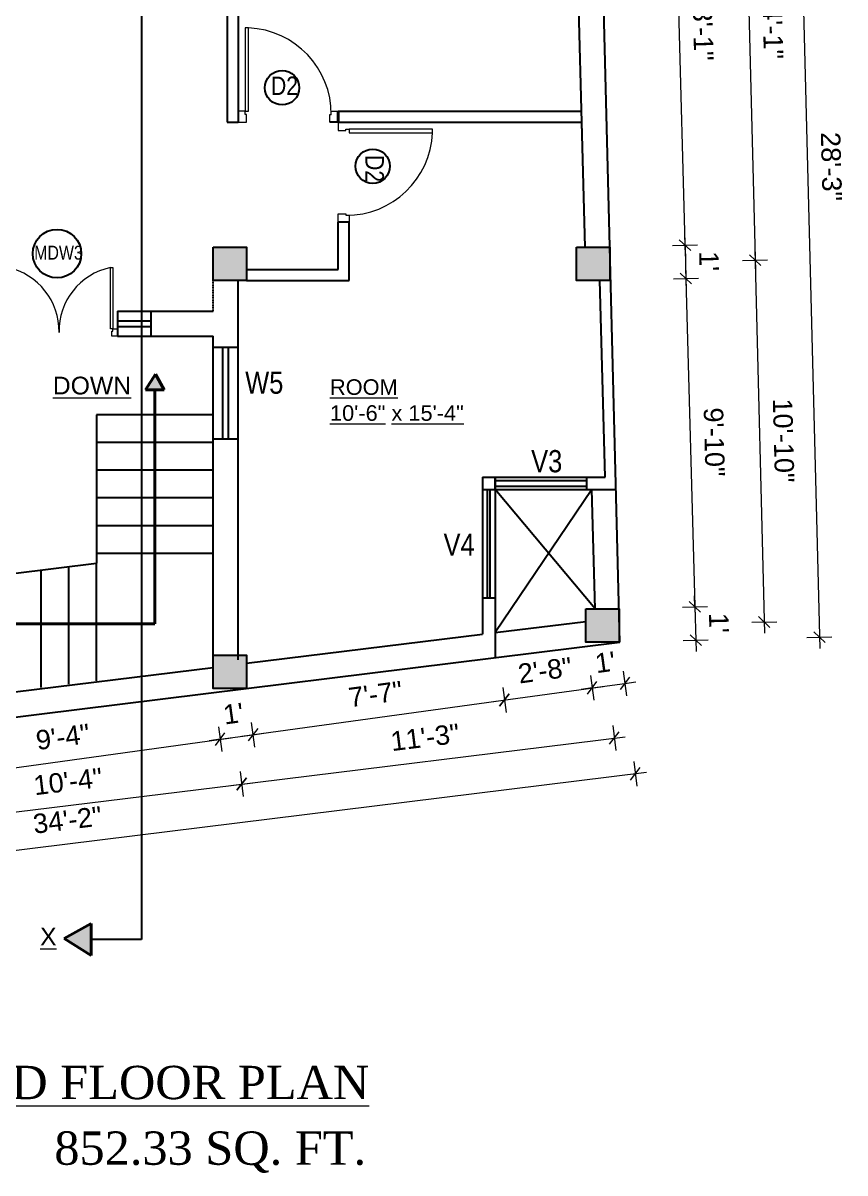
# Model space of a CAD drawing. Header units: inches. Extents: x -111 to 45239, y -6849 to 1261.
# Drawn here: x 44942.8 to 45238.8, y -4610.8 to -4196.7 of the extents above; entities that cross this region are included whole.
import ezdxf

# ---------------------------------------------------------------- set-up
doc = ezdxf.new("R2010")
doc.units = ezdxf.units.IN
doc.header["$LTSCALE"] = 0.5
doc.header["$MEASUREMENT"] = 0
doc.header["$PDMODE"] = 66
doc.linetypes.add('DASH', pattern=[0.35, 0.25, -0.1])
for name, color, linetype, lineweight in [('A_Title Text', 105, 'Continuous', 60), ('door', 202, 'Continuous', 5), ('TEXT', 220, 'Continuous', 9), ('Text 0.200', 122, 'Continuous', 20), ('Toilet', 7, 'Continuous', 25), ('wall', 20, 'Continuous', 40)]:
    doc.layers.add(name, color=color, linetype=linetype, lineweight=lineweight)
doc.styles.add('arial', font='arial.ttf')
doc.styles.add('ordinary', font='ARIALN.TTF')
doc.styles.get("Standard").update_dxf_attribs({"font": 'arial.ttf'})
doc.dimstyles.new('Sudeep', dxfattribs={"dimtxt": 6, "dimasz": 4, "dimexe": 4.5, "dimexo": 4.5, "dimgap": 5, "dimtad": 1, "dimdec": 0, "dimlunit": 4, "dimtxsty": 'arial', "dimblk": 'OBLIQUE', "dimcen": 250, "dimdle": 4, "dimclrd": 86, "dimclre": 5, "dimclrt": 1, "dimadec": 0, "dimazin": 0, "dimtfac": 1, "dimtdec": 0, "dimtix": 1, "dimtmove": 1, "dimatfit": 3, "dimldrblk": 'OBLIQUE', "dimfxl": 4.5, "dimfxlon": 1, "dimfrac": 2, "dimlwd": 15, "dimlwe": 13, "dimarcsym": 0})

# ---------------------------------------------------------------- blocks, each defined once
blk = doc.blocks.new('_Oblique')
at = {"color": 0, "linetype": 'ByBlock', "lineweight": -2}
blk.add_line((-0.5, -0.5), (0.5, 0.5), dxfattribs=at)
blk = doc.blocks.new('*D1335')
at = {"layer": 'A_Title Text', "color": 5, "lineweight": 13, "transparency": 16777216}
for p, q in [((45013.21, -4450.16), (45014.44, -4459.07)), ((44902.23, -4465.48), (44903.46, -4474.4))]:
    blk.add_line(p, q, dxfattribs=at)
at = {"layer": 'A_Title Text', "color": 86, "lineweight": 15, "transparency": 16777216}
blk.add_line((44898.88, -4470.49), (45017.79, -4454.07), dxfattribs=at)
at = {"layer": 'Defpoints', "color": 0, "transparency": 16777216}
for p in [(45011.3, -4436.32), (44900.3, -4451.52), (45013.82, -4454.62)]:
    blk.add_point(p, dxfattribs=at)
at = {"layer": 'A_Title Text', "color": 86, "lineweight": 15, "transparency": 16777216, "xscale": 4, "yscale": 4, "zscale": 4}
for p, rotation in [((45013.82, -4454.62), 7.861618189206369), ((44902.84, -4469.94), 187.8616181892064)]:
    blk.add_blockref('_Oblique', p, dxfattribs=dict(at, rotation=rotation))
at = {"layer": 'A_Title Text', "color": 1, "transparency": 16777216, "insert": (44957.16, -4453.79), "char_height": 7, "attachment_point": 5, "rotation": 7.8616, "style": 'arial'}
blk.add_mtext('9\'-4"', dxfattribs=at)
blk = doc.blocks.new('*D1336')
at = {"layer": 'A_Title Text', "color": 5, "lineweight": 13, "transparency": 16777216}
for p, q in [((45013.21, -4450.16), (45014.44, -4459.07)), ((45024.98, -4448.53), (45026.21, -4457.45))]:
    blk.add_line(p, q, dxfattribs=at)
at = {"layer": 'A_Title Text', "color": 86, "lineweight": 15, "transparency": 16777216}
for p, q in [((45013.82, -4454.62), (45009.86, -4455.16)), ((45013.82, -4454.62), (45025.6, -4452.99)), ((45025.6, -4452.99), (45029.56, -4452.44))]:
    blk.add_line(p, q, dxfattribs=at)
at = {"layer": 'Defpoints', "color": 0, "transparency": 16777216}
for p in [(45011.3, -4436.32), (45023.3, -4436.32), (45025.6, -4452.99)]:
    blk.add_point(p, dxfattribs=at)
at = {"layer": 'A_Title Text', "color": 86, "lineweight": 15, "transparency": 16777216, "xscale": 4, "yscale": 4, "zscale": 4}
for p, rotation in [((45025.6, -4452.99), 187.8616181892064), ((45013.82, -4454.62), 7.861618189206405)]:
    blk.add_blockref('_Oblique', p, dxfattribs=dict(at, rotation=rotation))
at = {"layer": 'A_Title Text', "color": 1, "transparency": 16777216, "insert": (45018.55, -4445.37), "char_height": 7, "attachment_point": 5, "rotation": 7.8616, "style": 'arial'}
blk.add_mtext("1'", dxfattribs=at)
blk = doc.blocks.new('*D1337')
at = {"layer": 'A_Title Text', "color": 5, "lineweight": 13, "transparency": 16777216}
for p, q in [((45115.52, -4436.03), (45116.75, -4444.95)), ((45024.98, -4448.53), (45026.21, -4457.45))]:
    blk.add_line(p, q, dxfattribs=at)
at = {"layer": 'A_Title Text', "color": 86, "lineweight": 15, "transparency": 16777216}
blk.add_line((45021.64, -4453.54), (45120.1, -4439.94), dxfattribs=at)
at = {"layer": 'Defpoints', "color": 0, "transparency": 16777216}
for p in [(45112.78, -4416.2), (45023.3, -4436.32), (45116.14, -4440.49)]:
    blk.add_point(p, dxfattribs=at)
at = {"layer": 'A_Title Text', "color": 86, "lineweight": 15, "transparency": 16777216, "xscale": 4, "yscale": 4, "zscale": 4}
for p, rotation in [((45116.14, -4440.49), 7.861618189206369), ((45025.6, -4452.99), 187.8616181892064)]:
    blk.add_blockref('_Oblique', p, dxfattribs=dict(at, rotation=rotation))
at = {"layer": 'A_Title Text', "color": 1, "transparency": 16777216, "insert": (45069.71, -4438.32), "char_height": 7, "attachment_point": 5, "rotation": 7.8616, "style": 'arial'}
blk.add_mtext('7\'-7"', dxfattribs=at)
blk = doc.blocks.new('*D1338')
at = {"layer": 'A_Title Text', "color": 5, "lineweight": 13, "transparency": 16777216}
for p, q in [((45147.09, -4431.67), (45148.32, -4440.59)), ((45115.52, -4436.03), (45116.75, -4444.95))]:
    blk.add_line(p, q, dxfattribs=at)
at = {"layer": 'A_Title Text', "color": 86, "lineweight": 15, "transparency": 16777216}
blk.add_line((45112.18, -4441.04), (45151.67, -4435.58), dxfattribs=at)
at = {"layer": 'Defpoints', "color": 0, "transparency": 16777216}
for p in [(45112.78, -4416.2), (45145.44, -4419.71), (45147.71, -4436.13)]:
    blk.add_point(p, dxfattribs=at)
at = {"layer": 'A_Title Text', "color": 86, "lineweight": 15, "transparency": 16777216, "xscale": 4, "yscale": 4, "zscale": 4}
for p, rotation in [((45147.71, -4436.13), 7.861618189206369), ((45116.14, -4440.49), 187.8616181892064)]:
    blk.add_blockref('_Oblique', p, dxfattribs=dict(at, rotation=rotation))
at = {"layer": 'A_Title Text', "color": 1, "transparency": 16777216, "insert": (45130.75, -4429.82), "char_height": 7, "attachment_point": 5, "rotation": 7.8616, "style": 'arial'}
blk.add_mtext('2\'-8"', dxfattribs=at)
blk = doc.blocks.new('*D1339')
at = {"layer": 'A_Title Text', "color": 5, "lineweight": 13, "transparency": 16777216}
for p, q in [((45158.87, -4430.05), (45160.1, -4438.96)), ((45147.09, -4431.67), (45148.32, -4440.59))]:
    blk.add_line(p, q, dxfattribs=at)
at = {"layer": 'A_Title Text', "color": 86, "lineweight": 15, "transparency": 16777216}
for p, q in [((45147.71, -4436.13), (45159.48, -4434.5)), ((45159.48, -4434.5), (45163.44, -4433.96)), ((45147.71, -4436.13), (45143.74, -4436.68))]:
    blk.add_line(p, q, dxfattribs=at)
at = {"layer": 'Defpoints', "color": 0, "transparency": 16777216}
for p in [(45145.44, -4419.71), (45157.44, -4419.71), (45159.48, -4434.5)]:
    blk.add_point(p, dxfattribs=at)
at = {"layer": 'A_Title Text', "color": 86, "lineweight": 15, "transparency": 16777216, "xscale": 4, "yscale": 4, "zscale": 4}
for p, rotation in [((45147.71, -4436.13), 7.861618189206405), ((45159.48, -4434.5), 187.8616181892064)]:
    blk.add_blockref('_Oblique', p, dxfattribs=dict(at, rotation=rotation))
at = {"layer": 'A_Title Text', "color": 1, "transparency": 16777216, "insert": (45152.43, -4426.88), "char_height": 7, "attachment_point": 5, "rotation": 7.8616, "style": 'arial'}
blk.add_mtext("1'", dxfattribs=at)
blk = doc.blocks.new('*D1341')
at = {"layer": 'A_Title Text', "color": 5, "lineweight": 13, "transparency": 16777216}
for p, q in [((45021, -4466.29), (45022.1, -4475.23)), ((44898, -4481.49), (44899.1, -4490.42))]:
    blk.add_line(p, q, dxfattribs=at)
at = {"layer": 'A_Title Text', "color": 86, "lineweight": 15, "transparency": 16777216}
blk.add_line((44894.58, -4486.45), (45025.52, -4470.27), dxfattribs=at)
at = {"layer": 'Defpoints', "color": 0, "transparency": 16777216}
for p in [(45017.3, -4436.32), (44894.3, -4451.52), (45021.55, -4470.76)]:
    blk.add_point(p, dxfattribs=at)
at = {"layer": 'A_Title Text', "color": 86, "lineweight": 15, "transparency": 16777216, "xscale": 4, "yscale": 4, "zscale": 4}
for p, rotation in [((45021.55, -4470.76), 7.042870252548429), ((44898.55, -4485.96), 187.0428702525484)]:
    blk.add_blockref('_Oblique', p, dxfattribs=dict(at, rotation=rotation))
at = {"layer": 'A_Title Text', "color": 1, "transparency": 16777216, "insert": (44959, -4469.85), "char_height": 7, "attachment_point": 5, "rotation": 7.0429, "style": 'arial'}
blk.add_mtext('10\'-4"', dxfattribs=at)
blk = doc.blocks.new('*D1342')
at = {"layer": 'A_Title Text', "color": 5, "lineweight": 13, "transparency": 16777216}
for p, q in [((45155.15, -4449.72), (45156.25, -4458.65)), ((45021, -4466.29), (45022.1, -4475.23))]:
    blk.add_line(p, q, dxfattribs=at)
at = {"layer": 'A_Title Text', "color": 86, "lineweight": 15, "transparency": 16777216}
blk.add_line((45017.58, -4471.25), (45159.67, -4453.7), dxfattribs=at)
at = {"layer": 'Defpoints', "color": 0, "transparency": 16777216}
for p in [(45151.44, -4419.71), (45017.3, -4436.32), (45155.7, -4454.19)]:
    blk.add_point(p, dxfattribs=at)
at = {"layer": 'A_Title Text', "color": 86, "lineweight": 15, "transparency": 16777216, "xscale": 4, "yscale": 4, "zscale": 4}
for p, rotation in [((45155.7, -4454.19), 7.042870252548429), ((45021.55, -4470.76), 187.0428702525484)]:
    blk.add_blockref('_Oblique', p, dxfattribs=dict(at, rotation=rotation))
at = {"layer": 'A_Title Text', "color": 1, "transparency": 16777216, "insert": (45087.57, -4453.96), "char_height": 7, "attachment_point": 5, "rotation": 7.0429, "style": 'arial'}
blk.add_mtext('11\'-3"', dxfattribs=at)
blk = doc.blocks.new('*D1343')
at = {"layer": 'A_Title Text', "color": 5, "lineweight": 13, "transparency": 16777216}
for p, q in [((45162.74, -4462.61), (45163.85, -4471.55)), ((44755.87, -4512.92), (44756.98, -4521.85))]:
    blk.add_line(p, q, dxfattribs=at)
at = {"layer": 'A_Title Text', "color": 86, "lineweight": 15, "transparency": 16777216}
blk.add_line((45167.27, -4466.59), (44752.46, -4517.87), dxfattribs=at)
at = {"layer": 'Defpoints', "color": 0, "transparency": 16777216}
for p in [(45157.44, -4419.71), (44750.57, -4470.02), (44756.43, -4517.38)]:
    blk.add_point(p, dxfattribs=at)
at = {"layer": 'A_Title Text', "color": 86, "lineweight": 15, "transparency": 16777216, "xscale": 4, "yscale": 4, "zscale": 4}
for p, rotation in [((45163.3, -4467.08), 7.048072108460931), ((44756.43, -4517.38), 187.0480721084609)]:
    blk.add_blockref('_Oblique', p, dxfattribs=dict(at, rotation=rotation))
at = {"layer": 'A_Title Text', "color": 1, "transparency": 16777216, "insert": (44958.81, -4483.72), "char_height": 7, "attachment_point": 5, "rotation": 7.0481, "style": 'arial'}
blk.add_mtext('34\'-2"', dxfattribs=at)
blk = doc.blocks.new('*D1344')
at = {"layer": 'A_Title Text', "color": 86, "lineweight": 15, "transparency": 16777216}
blk.add_line((45176.78, -4115.45), (45181.28, -4280.7), dxfattribs=at)
at = {"layer": 'A_Title Text', "color": 5, "lineweight": 13, "transparency": 16777216}
for p, q in [((45172.39, -4119.57), (45181.38, -4119.33)), ((45176.67, -4276.82), (45185.66, -4276.58))]:
    blk.add_line(p, q, dxfattribs=at)
at = {"layer": 'Defpoints', "color": 0, "transparency": 16777216}
for p in [(45149.86, -4120.19), (45154.14, -4277.44), (45181.17, -4276.7)]:
    blk.add_point(p, dxfattribs=at)
at = {"layer": 'A_Title Text', "color": 86, "lineweight": 15, "transparency": 16777216, "xscale": 4, "yscale": 4, "zscale": 4}
for p, rotation in [((45176.88, -4119.45), 91.55964457940769), ((45181.17, -4276.7), 271.5596445794077)]:
    blk.add_blockref('_Oblique', p, dxfattribs=dict(at, rotation=rotation))
at = {"layer": 'A_Title Text', "color": 1, "transparency": 16777216, "insert": (45187.6, -4197.84), "char_height": 7, "attachment_point": 5, "rotation": 271.5596, "style": 'arial'}
blk.add_mtext('13\'-1"', dxfattribs=at)
blk = doc.blocks.new('*D1345')
at = {"layer": 'A_Title Text', "color": 86, "lineweight": 15, "transparency": 16777216}
for p, q in [((45181.17, -4276.7), (45181.06, -4272.7)), ((45181.17, -4276.7), (45181.49, -4288.69)), ((45181.49, -4288.69), (45181.6, -4292.69))]:
    blk.add_line(p, q, dxfattribs=at)
at = {"layer": 'A_Title Text', "color": 5, "lineweight": 13, "transparency": 16777216}
for p, q in [((45176.67, -4276.82), (45185.66, -4276.58)), ((45176.99, -4288.82), (45185.99, -4288.57))]:
    blk.add_line(p, q, dxfattribs=at)
at = {"layer": 'Defpoints', "color": 0, "transparency": 16777216}
for p in [(45154.14, -4277.44), (45154.14, -4289.44), (45181.49, -4288.69)]:
    blk.add_point(p, dxfattribs=at)
at = {"layer": 'A_Title Text', "color": 86, "lineweight": 15, "transparency": 16777216, "xscale": 4, "yscale": 4, "zscale": 4}
for p, rotation in [((45181.17, -4276.7), 271.5596445795205), ((45181.49, -4288.69), 91.55964457952045)]:
    blk.add_blockref('_Oblique', p, dxfattribs=dict(at, rotation=rotation))
at = {"layer": 'A_Title Text', "color": 1, "transparency": 16777216, "insert": (45189.84, -4282.47), "char_height": 7, "attachment_point": 5, "rotation": 271.5596, "style": 'arial'}
blk.add_mtext("1'", dxfattribs=at)
blk = doc.blocks.new('*D1346')
at = {"layer": 'A_Title Text', "color": 86, "lineweight": 15, "transparency": 16777216}
blk.add_line((45181.38, -4284.69), (45184.82, -4410.97), dxfattribs=at)
at = {"layer": 'A_Title Text', "color": 5, "lineweight": 13, "transparency": 16777216}
for p, q in [((45176.99, -4288.82), (45185.99, -4288.57)), ((45180.21, -4407.09), (45189.21, -4406.85))]:
    blk.add_line(p, q, dxfattribs=at)
at = {"layer": 'Defpoints', "color": 0, "transparency": 16777216}
for p in [(45154.14, -4289.44), (45157.44, -4407.71), (45184.71, -4406.97)]:
    blk.add_point(p, dxfattribs=at)
at = {"layer": 'A_Title Text', "color": 86, "lineweight": 15, "transparency": 16777216, "xscale": 4, "yscale": 4, "zscale": 4}
for p, rotation in [((45181.49, -4288.69), 91.55964457952045), ((45184.71, -4406.97), 271.5596445795205)]:
    blk.add_blockref('_Oblique', p, dxfattribs=dict(at, rotation=rotation))
at = {"layer": 'A_Title Text', "color": 1, "transparency": 16777216, "insert": (45191.67, -4347.6), "char_height": 7, "attachment_point": 5, "rotation": 271.5596, "style": 'arial'}
blk.add_mtext('9\'-10"', dxfattribs=at)
blk = doc.blocks.new('*D1347')
at = {"layer": 'A_Title Text', "color": 86, "lineweight": 15, "transparency": 16777216}
for p, q in [((45184.71, -4406.97), (45184.6, -4402.97)), ((45184.71, -4406.97), (45185.04, -4418.97)), ((45185.04, -4418.97), (45185.15, -4422.97))]:
    blk.add_line(p, q, dxfattribs=at)
at = {"layer": 'A_Title Text', "color": 5, "lineweight": 13, "transparency": 16777216}
for p, q in [((45180.21, -4407.09), (45189.21, -4406.85)), ((45180.54, -4419.09), (45189.54, -4418.85))]:
    blk.add_line(p, q, dxfattribs=at)
at = {"layer": 'Defpoints', "color": 0, "transparency": 16777216}
for p in [(45157.44, -4407.71), (45157.74, -4419.71), (45185.04, -4418.97)]:
    blk.add_point(p, dxfattribs=at)
at = {"layer": 'A_Title Text', "color": 86, "lineweight": 15, "transparency": 16777216, "xscale": 4, "yscale": 4, "zscale": 4}
for p, rotation in [((45184.71, -4406.97), 271.5596445795205), ((45185.04, -4418.97), 91.55964457952045)]:
    blk.add_blockref('_Oblique', p, dxfattribs=dict(at, rotation=rotation))
at = {"layer": 'A_Title Text', "color": 1, "transparency": 16777216, "insert": (45193.38, -4412.74), "char_height": 7, "attachment_point": 5, "rotation": 271.5596, "style": 'arial'}
blk.add_mtext("1'", dxfattribs=at)
blk = doc.blocks.new('*D1350')
at = {"layer": 'A_Title Text', "color": 86, "lineweight": 15, "transparency": 16777216}
blk.add_line((45202.02, -4108.87), (45206.5, -4286.11), dxfattribs=at)
at = {"layer": 'A_Title Text', "color": 5, "lineweight": 13, "transparency": 16777216}
for p, q in [((45197.62, -4112.98), (45206.62, -4112.75)), ((45201.9, -4282.23), (45210.9, -4282))]:
    blk.add_line(p, q, dxfattribs=at)
at = {"layer": 'Defpoints', "color": 0, "transparency": 16777216}
for p in [(45149.86, -4114.19), (45154.14, -4283.44), (45206.4, -4282.12)]:
    blk.add_point(p, dxfattribs=at)
at = {"layer": 'A_Title Text', "color": 86, "lineweight": 15, "transparency": 16777216, "xscale": 4, "yscale": 4, "zscale": 4}
for p, rotation in [((45202.12, -4112.86), 91.44911383239761), ((45206.4, -4282.12), 271.4491138323976)]:
    blk.add_blockref('_Oblique', p, dxfattribs=dict(at, rotation=rotation))
at = {"layer": 'A_Title Text', "color": 1, "transparency": 16777216, "insert": (45212.77, -4197.28), "char_height": 7, "attachment_point": 5, "rotation": 271.4491, "style": 'arial'}
blk.add_mtext('14\'-1"', dxfattribs=at)
blk = doc.blocks.new('*D1351')
at = {"layer": 'A_Title Text', "color": 86, "lineweight": 15, "transparency": 16777216}
blk.add_line((45206.3, -4278.12), (45209.8, -4416.39), dxfattribs=at)
at = {"layer": 'A_Title Text', "color": 5, "lineweight": 13, "transparency": 16777216}
for p, q in [((45201.9, -4282.23), (45210.9, -4282)), ((45205.2, -4412.51), (45214.2, -4412.28))]:
    blk.add_line(p, q, dxfattribs=at)
at = {"layer": 'Defpoints', "color": 0, "transparency": 16777216}
for p in [(45154.14, -4283.44), (45157.44, -4413.71), (45209.7, -4412.39)]:
    blk.add_point(p, dxfattribs=at)
at = {"layer": 'A_Title Text', "color": 86, "lineweight": 15, "transparency": 16777216, "xscale": 4, "yscale": 4, "zscale": 4}
for p, rotation in [((45206.4, -4282.12), 91.44911383237479), ((45209.7, -4412.39), 271.4491138323748)]:
    blk.add_blockref('_Oblique', p, dxfattribs=dict(at, rotation=rotation))
at = {"layer": 'A_Title Text', "color": 1, "transparency": 16777216, "insert": (45216.62, -4347.04), "char_height": 7, "attachment_point": 5, "rotation": 271.4491, "style": 'arial'}
blk.add_mtext('10\'-10"', dxfattribs=at)
blk = doc.blocks.new('*D1352')
at = {"layer": 'A_Title Text', "color": 86, "lineweight": 15, "transparency": 16777216}
blk.add_line((45220.85, -4075.35), (45229.69, -4421.88), dxfattribs=at)
at = {"layer": 'A_Title Text', "color": 5, "lineweight": 13, "transparency": 16777216}
for p, q in [((45216.45, -4079.47), (45225.45, -4079.24)), ((45225.09, -4418), (45234.09, -4417.77))]:
    blk.add_line(p, q, dxfattribs=at)
at = {"layer": 'Defpoints', "color": 0, "transparency": 16777216}
for p in [(45149.1, -4081.19), (45229.59, -4417.88), (45157.74, -4419.71)]:
    blk.add_point(p, dxfattribs=at)
at = {"layer": 'A_Title Text', "color": 86, "lineweight": 15, "transparency": 16777216, "xscale": 4, "yscale": 4, "zscale": 4}
for p, rotation in [((45220.95, -4079.35), 91.46195018982071), ((45229.59, -4417.88), 271.4619501898207)]:
    blk.add_blockref('_Oblique', p, dxfattribs=dict(at, rotation=rotation))
at = {"layer": 'A_Title Text', "color": 1, "transparency": 16777216, "insert": (45233.84, -4248.4), "char_height": 7, "attachment_point": 5, "rotation": 271.462, "style": 'arial'}
blk.add_mtext('28\'-3"', dxfattribs=at)

msp = doc.modelspace()

# ---------------------------------------------------------------- hatches: boundary and pattern name
at = {"layer": 'Toilet'}
for points in [[(45023.3, -4277.44), (45011.3, -4277.44), (45011.3, -4289.44), (45023.3, -4289.44)], [(45154.14, -4277.44), (45142.14, -4277.44), (45142.14, -4289.44), (45154.14, -4289.44)], [(45157.44, -4407.71), (45145.44, -4407.71), (45145.44, -4419.71), (45157.44, -4419.71)], [(45023.3, -4424.32), (45011.3, -4424.32), (45011.3, -4436.32), (45023.3, -4436.32)]]:
    msp.add_hatch(color=1, dxfattribs=at).paths.add_polyline_path(points)
at = {"layer": 'wall', "ltscale": 5}
h = msp.add_hatch(color=2, dxfattribs=at)
h.dxf.hatch_style = 1
h.paths.add_polyline_path([(44990.48, -4323.11), (44986.91, -4328.85), (44993.69, -4328.85)])
h = msp.add_hatch(color=2, dxfattribs=at)
h.dxf.hatch_style = 1
h.paths.add_polyline_path([(44957.6, -4526.38), (44967.36, -4532.45), (44967.36, -4520.92)])

# ---------------------------------------------------------------- linework, layer by layer
at = {"layer": 'door', "ltscale": 0.5}
for p, q in [((45022.8, -4228.45), (45020.3, -4228.45)), ((45022.8, -4228.45), (45020.3, -4228.45)), ((44975.14, -4306.77), (44976.8, -4306.77)), ((44975.14, -4306.77), (44976.8, -4306.77))]:
    msp.add_line(p, q, dxfattribs=at)
for points in [[(45022.8, -4198.45), (45022.8, -4228.45), (45024.05, -4228.45), (45024.05, -4198.45)], [(45022.8, -4198.45), (45022.8, -4228.45), (45024.05, -4228.45), (45024.05, -4198.45)], [(45053.8, -4228.45), (45056.3, -4228.45), (45056.3, -4232.45), (45053.3, -4232.45), (45053.3, -4229.7), (45053.8, -4229.7)], [(45053.8, -4228.45), (45056.3, -4228.45), (45056.3, -4232.45), (45053.3, -4232.45), (45053.3, -4229.7), (45053.8, -4229.7)], [(45090.3, -4234.95), (45060.3, -4234.95), (45060.3, -4236.2), (45090.3, -4236.2)], [(45090.3, -4234.95), (45060.3, -4234.95), (45060.3, -4236.2), (45090.3, -4236.2)], [(45060.3, -4265.95), (45060.3, -4268.45), (45056.3, -4268.45), (45056.3, -4265.45), (45059.05, -4265.45), (45059.05, -4265.95)], [(44975.1, -4284.76), (44975.14, -4306.77), (44974.3, -4306.77), (44974.27, -4284.76)], [(44975.1, -4284.76), (44975.14, -4306.77), (44974.3, -4306.77), (44974.27, -4284.76)]]:
    msp.add_lwpolyline(points, close=True, dxfattribs=at)
for points in [[(45020.3, -4228.45), (45020.3, -4232.45), (45023.3, -4232.45), (45023.3, -4229.7), (45022.8, -4229.7), (45022.8, -4228.45)], [(45020.3, -4228.45), (45020.3, -4232.45), (45023.3, -4232.45), (45023.3, -4229.7), (45022.8, -4229.7), (45022.8, -4228.45)], [(45060.3, -4232.45), (45056.3, -4232.45), (45056.3, -4235.45), (45059.05, -4235.45), (45059.05, -4234.95), (45060.3, -4234.95)], [(45060.3, -4232.45), (45056.3, -4232.45), (45056.3, -4235.45), (45059.05, -4235.45), (45059.05, -4234.95), (45060.3, -4234.95)], [(44976.8, -4306.77), (44976.81, -4309.44), (44974.81, -4309.44), (44974.8, -4307.61), (44975.14, -4307.61), (44975.14, -4306.77)], [(44976.8, -4306.77), (44976.81, -4309.44), (44974.81, -4309.44), (44974.8, -4307.61), (44975.14, -4307.61), (44975.14, -4306.77)]]:
    msp.add_lwpolyline(points, dxfattribs=at)
for centre, radius, start, end in [((45022.67, -4229.55), 31.13, 359.7166, 87.4662), ((45022.67, -4229.55), 31.13, 359.7166, 87.4662), ((45059.2, -4234.82), 31.13, 269.7166, 357.4662), ((45059.2, -4234.82), 31.13, 269.7166, 357.4662), ((44932.37, -4307.67), 23.43, 358.9456, 77.9801), ((44932.37, -4307.67), 23.43, 358.9456, 77.9801), ((44979.15, -4307.6), 23.36, 102.0604, 181.2274), ((44979.15, -4307.6), 23.36, 102.0604, 181.2274)]:
    msp.add_arc(centre, radius, start, end, dxfattribs=at)
at = {"layer": 'Toilet'}
for p, q in [((44985.47, -3987.37), (44985.47, -4526.69)), ((45157.74, -4419.71), (45149.18, -4081.19)), ((45016.3, -4120.19), (45016.3, -4232.45)), ((45020.3, -4120.19), (45020.3, -4232.45)), ((45144.13, -4236.94), (45141.16, -4120.19)), ((45056.3, -4232.45), (45056.3, -4228.44)), ((45056.3, -4228.45), (45143.92, -4228.45)), ((45016.3, -4232.45), (45020.3, -4232.45)), ((45056.3, -4232.44), (45053.3, -4232.44)), ((45056.3, -4232.45), (45144.02, -4232.45)), ((45145.17, -4277.44), (45144.02, -4232.45)), ((45056.3, -4285.44), (45056.3, -4268.45)), ((45060.3, -4268.45), (45056.3, -4268.45)), ((45060.3, -4289.44), (45060.3, -4268.45)), ((45023.3, -4285.44), (45056.3, -4285.44)), ((45020.3, -4426.02), (45020.3, -4289.44)), ((45023.3, -4289.44), (45060.3, -4289.44)), ((45152.46, -4360.19), (45150.47, -4289.31)), ((44976.81, -4300.44), (45011.3, -4300.44)), ((44976.81, -4300.44), (44976.81, -4309.44)), ((44988.81, -4300.44), (44988.81, -4309.44)), ((44976.81, -4309.44), (45011.3, -4309.44)), ((45011.3, -4387.74), (45011.3, -4309.44)), ((45011.3, -4313.44), (45020.3, -4313.44)), ((45011.3, -4337.74), (44969.3, -4337.74)), ((44969.3, -4337.74), (44969.3, -4391.24)), ((45011.3, -4347.74), (44969.3, -4347.74)), ((45011.3, -4346.44), (45020.3, -4346.44)), ((45011.3, -4357.74), (44969.3, -4357.74)), ((45108.28, -4360.19), (45152.46, -4360.19)), ((45108.28, -4360.19), (45108.28, -4416.76)), ((45112.78, -4360.19), (45112.78, -4364.69)), ((45112.78, -4364.69), (45156.35, -4364.73)), ((45112.78, -4364.69), (45112.78, -4425.27)), ((45148.8, -4407.71), (45112.78, -4364.69)), ((45147.59, -4364.72), (45112.78, -4416.2)), ((45148.8, -4407.71), (45147.59, -4364.72)), ((45152.59, -4364.73), (45152.59, -4364.72)), ((45011.3, -4367.74), (44969.3, -4367.74)), ((45011.3, -4377.74), (44969.3, -4377.74)), ((45011.3, -4387.74), (44969.3, -4387.74)), ((45011.3, -4424.32), (45011.3, -4386.58)), ((44939.3, -4394.94), (44969.3, -4391.24)), ((44949.3, -4436.03), (44949.3, -4393.71)), ((44959.3, -4434.79), (44959.3, -4392.47)), ((44969.3, -4433.56), (44969.3, -4391.24)), ((45112.78, -4416.2), (45145.44, -4412.17)), ((45023.3, -4427.26), (45108.28, -4416.76)), ((44774.3, -4467.09), (45157.74, -4419.71)), ((45112.78, -4425.27), (45112.78, -4425.27)), ((44900.3, -4442.45), (45011.3, -4428.74)), ((44985.47, -4526.69), (44967.36, -4526.69))]:
    msp.add_line(p, q, dxfattribs=at)
at = {"layer": 'Toilet', "color": 1, "linetype": 'DASH', "ltscale": 0.1}
for p, q in [((45060.3, -4268.45), (45056.3, -4268.45)), ((45011.3, -4300.44), (45011.3, -4289.44)), ((44976.81, -4303.94), (44988.81, -4303.94)), ((44976.81, -4305.94), (44988.81, -4305.94))]:
    msp.add_line(p, q, dxfattribs=at)
at = {"layer": 'Toilet', "color": 3}
for p, q in [((45014.8, -4346.44), (45014.8, -4313.44)), ((45016.8, -4346.44), (45016.8, -4313.44)), ((45112.78, -4364.69), (45112.78, -4360.19)), ((45145.78, -4364.69), (45145.78, -4360.19)), ((45108.28, -4364.69), (45112.78, -4364.69)), ((45110.03, -4403.69), (45110.03, -4364.69)), ((45111.03, -4403.69), (45111.03, -4364.69)), ((45112.78, -4361.44), (45145.78, -4361.44)), ((45112.78, -4363.44), (45145.78, -4363.44)), ((45108.28, -4403.69), (45112.78, -4403.69))]:
    msp.add_line(p, q, dxfattribs=at)
at = {"layer": 'Toilet'}
for points in [[(45011.3, -4277.44), (45023.3, -4277.44), (45023.3, -4289.44), (45011.3, -4289.44)], [(45142.14, -4277.44), (45154.14, -4277.44), (45154.14, -4289.44), (45142.14, -4289.44)], [(45145.44, -4407.71), (45157.44, -4407.71), (45157.44, -4419.71), (45145.44, -4419.71)], [(45011.3, -4424.32), (45023.3, -4424.32), (45023.3, -4436.32), (45011.3, -4436.32)]]:
    msp.add_lwpolyline(points, close=True, dxfattribs=at)
for centre, radius in [((45036.11, -4220.03), 6.19), ((45068.72, -4248.26), 6.19), ((44955.05, -4279.75), 8.73)]:
    msp.add_circle(centre, radius, dxfattribs=at)
at = {"layer": 'wall', "ltscale": 5}
msp.add_line((45056.3, -4232.45), (45056.3, -4228.45), dxfattribs=at)
msp.add_line((45056.3, -4232.45), (45056.3, -4228.45), dxfattribs=at)
msp.add_line((45056.3, -4232.45), (45056.3, -4228.45), dxfattribs=at)
msp.add_line((45056.3, -4232.45), (45056.3, -4228.45), dxfattribs=at)
msp.add_line((45056.3, -4232.45), (45056.3, -4228.45), dxfattribs=at)
msp.add_line((45056.3, -4232.45), (45056.3, -4228.45), dxfattribs=at)
at = {"layer": 'wall', "color": 1, "ltscale": 5}
for p, q in [((44990.48, -4323.11), (44986.91, -4328.85)), ((44993.69, -4328.85), (44990.48, -4323.11)), ((44986.91, -4328.85), (44993.69, -4328.85)), ((44990.3, -4328.85), (44990.3, -4413.08)), ((44990.3, -4413.08), (44926.25, -4413.08)), ((44967.36, -4520.92), (44957.6, -4526.38)), ((44967.36, -4532.45), (44967.36, -4520.92)), ((44957.6, -4526.38), (44967.36, -4532.45))]:
    msp.add_line(p, q, dxfattribs=at)

# ---------------------------------------------------------------- texts
at = {"layer": 'door', "ltscale": 0.5, "insert": (45032.08, -4215.98), "char_height": 6.664, "width": 3.6268, "attachment_point": 1, "style": 'ordinary'}
msp.add_mtext('D2', dxfattribs=at)
at = {"layer": 'door', "ltscale": 0.5, "style": 'ordinary'}
for s, insert, char_height, width, attachment_point, rotation in [('D2', (45072.76, -4244.24), 6.664, 3.6268, 1, 270), ('MDW3', (44946.84, -4276.89), 5, 3.6268, 1, 360), ('W5', (45022.81, -4330.32), 8, 4.3538, 7, 0), ('V3', (45125.77, -4358.6), 8, 4.3538, 7, 0), ('V4', (45094.22, -4388.53), 8, 4.3538, 7, 0)]:
    msp.add_mtext(s, dxfattribs=dict(at, insert=insert, char_height=char_height, width=width, attachment_point=attachment_point, rotation=rotation))
at = {"layer": 'TEXT'}
for s, insert, char_height, width, attachment_point in [('{\\LDOWN\\fArial TUR|b0|i0|c162|p34; }', (44981.74, -4330.53), 6.3775, 70.6779, 9), ('{\\fArial TUR|b0|i0|c162|p34;\\LROOM\\P1\\fArial TUR|b0|i0|c0|p34;0\\fArial TUR|b0|i0|c162|p34;\'-\\fArial TUR|b0|i0|c0|p34;6\\fArial TUR|b0|i0|c162|p34;" x 1\\fArial TUR|b0|i0|c0|p34;5\\fArial TUR|b0|i0|c162|p34;\'-\\fArial TUR|b0|i0|c0|p34;4\\fArial TUR|b0|i0|c162|p34;"}', (45053.34, -4340.03), 5.60913, 62.1621, 7), ('{\\LX}', (44954.89, -4528.87), 6.378, 70.6779, 9)]:
    msp.add_mtext(s, dxfattribs=dict(at, insert=insert, char_height=char_height, width=width, attachment_point=attachment_point))
at = {"layer": 'Text 0.200', "ltscale": 10, "char_height": 12, "attachment_point": 2}
for s, insert, width in [('{\\fTimes New Roman|b0|i0|c0|p18;\\L\\PSECOND FLOOR PLAN}', (44973.33, -4552.21), 191.0164), ('\\pi-60,l72;{\\fTimes New Roman|b0|i0|c0|p18;AREA:-^I  852.33 SQ. FT.}', (44967.22, -4595.84), 219.164)]:
    msp.add_mtext(s, dxfattribs=dict(at, insert=insert, width=width))

# ---------------------------------------------------------------- dimensions: what is measured, and where the dimension line sits
at = {"layer": 'A_Title Text'}
for p1, p2, distance, picture, middle in [((45149.1, -4081.19), (45157.74, -4419.71), 71.87, '*D1352', (45233.84, -4248.4)), ((45149.86, -4114.19), (45154.14, -4283.44), 52.27, '*D1350', (45212.77, -4197.28)), ((45149.86, -4120.19), (45154.14, -4277.44), 27.03, '*D1344', (45187.6, -4197.84)), ((45157.44, -4419.71), (44750.57, -4470.02), 47.73, '*D1343', (44958.81, -4483.72))]:
    dim = msp.add_aligned_dim(p1=p1, p2=p2, distance=distance, dimstyle='Sudeep', override={"dimtxt": 7}, dxfattribs=at)
    dim.commit()
    dim.dimension.update_dxf_attribs({"geometry": picture, "text_midpoint": middle})
for base, p1, p2, angle, picture, middle in [((45181.49, -4288.69), (45154.14, -4277.44), (45154.14, -4289.44), 91.5596, '*D1345', (45189.84, -4282.47)), ((45209.7, -4412.39), (45154.14, -4283.44), (45157.44, -4413.71), 91.4491, '*D1351', (45216.62, -4347.04)), ((45184.71, -4406.97), (45154.14, -4289.44), (45157.44, -4407.71), 91.5596, '*D1346', (45191.67, -4347.6)), ((45185.04, -4418.97), (45157.44, -4407.71), (45157.74, -4419.71), 91.5596, '*D1347', (45193.38, -4412.74)), ((45116.14, -4440.49), (45023.3, -4436.32), (45112.78, -4416.2), 187.8616, '*D1337', (45069.71, -4438.32)), ((45147.71, -4436.13), (45112.78, -4416.2), (45145.44, -4419.71), 187.8616, '*D1338', (45130.75, -4429.82)), ((45155.7, -4454.19), (45017.3, -4436.32), (45151.44, -4419.71), 187.0429, '*D1342', (45087.57, -4453.96)), ((45159.48, -4434.5), (45145.44, -4419.71), (45157.44, -4419.71), 187.8616, '*D1339', (45152.43, -4426.88)), ((45021.55, -4470.76), (44894.3, -4451.52), (45017.3, -4436.32), 187.0429, '*D1341', (44959, -4469.85)), ((45013.82, -4454.62), (44900.3, -4451.52), (45011.3, -4436.32), 187.8616, '*D1335', (44957.16, -4453.79)), ((45025.6, -4452.99), (45011.3, -4436.32), (45023.3, -4436.32), 187.8616, '*D1336', (45018.55, -4445.37))]:
    dim = msp.add_linear_dim(base=base, p1=p1, p2=p2, angle=angle, dimstyle='Sudeep', override={"dimtxt": 7}, dxfattribs=at)
    dim.commit()
    dim.dimension.update_dxf_attribs({"geometry": picture, "text_midpoint": middle})

doc.saveas('drawing.dxf')
